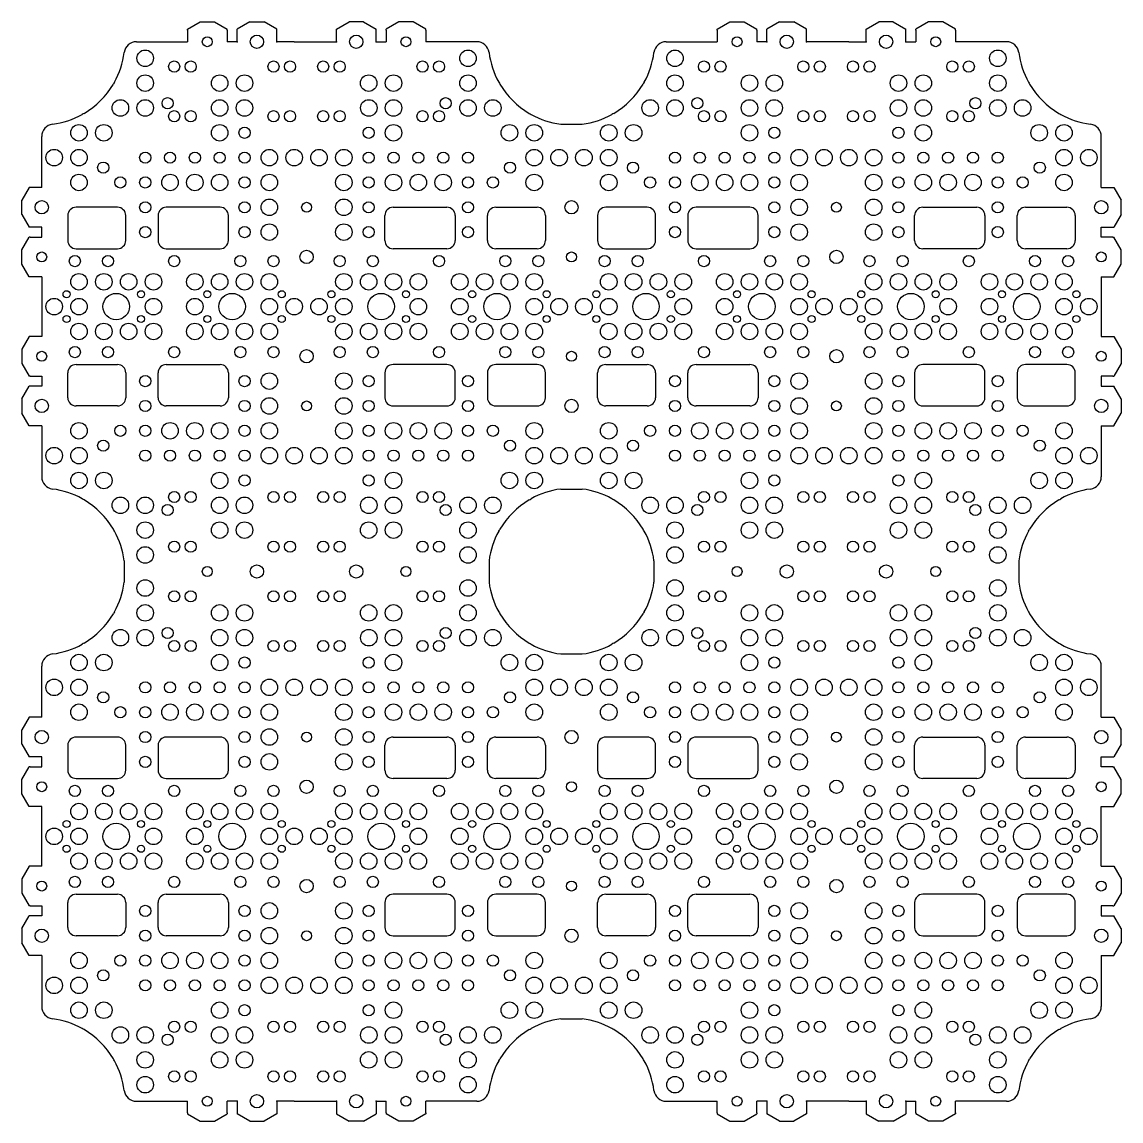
# Model space of a CAD drawing. Header units: millimetres. Extents: x -69 to 197, y -197 to 69.
import ezdxf

# ---------------------------------------------------------------- set-up
doc = ezdxf.new("R2010")
doc.units = ezdxf.units.MM
doc.header["$PDSIZE"] = -1

msp = doc.modelspace()

# ---------------------------------------------------------------- linework, layer by layer
at = {"color": 7, "linetype": 'Continuous', "lineweight": 25}
for p, q in [((-28.8, 67), (-25.73, 68.77)), ((-28.8, 66.77), (-28.8, 64)), ((-25.73, 68.77), (-22.27, 68.77)), ((-22.27, 68.77), (-19.2, 67)), ((-19.2, 66.77), (-19.2, 64)), ((-13.73, 68.77), (-16.8, 67)), ((-16.8, 64), (-16.8, 67)), ((-13.73, 68.77), (-10.27, 68.77)), ((-7.2, 67), (-10.27, 68.77)), ((-7.2, 64), (-7.2, 67)), ((7.2, 67), (10.27, 68.77)), ((7.2, 64), (7.2, 67)), ((13.73, 68.77), (10.27, 68.77)), ((13.73, 68.77), (16.8, 67)), ((16.8, 64), (16.8, 67)), ((22.27, 68.77), (19.2, 67)), ((19.2, 66.77), (19.2, 64)), ((25.73, 68.77), (22.27, 68.77)), ((28.8, 67), (25.73, 68.77)), ((28.8, 66.77), (28.8, 64)), ((99.2, 67), (102.27, 68.77)), ((99.2, 66.77), (99.2, 64)), ((102.27, 68.77), (105.73, 68.77)), ((105.73, 68.77), (108.8, 67)), ((108.8, 66.77), (108.8, 64)), ((114.27, 68.77), (111.2, 67)), ((111.2, 64), (111.2, 67)), ((114.27, 68.77), (117.73, 68.77)), ((120.8, 67), (117.73, 68.77)), ((120.8, 64), (120.8, 67)), ((135.2, 67), (138.27, 68.77)), ((135.2, 64), (135.2, 67)), ((141.73, 68.77), (138.27, 68.77)), ((141.73, 68.77), (144.8, 67)), ((144.8, 64), (144.8, 67)), ((150.27, 68.77), (147.2, 67)), ((147.2, 66.77), (147.2, 64)), ((153.73, 68.77), (150.27, 68.77)), ((156.8, 67), (153.73, 68.77)), ((156.8, 66.77), (156.8, 64)), ((-41.1, 64), (-28.8, 64)), ((41.1, 64), (28.8, 64)), ((86.9, 64), (99.2, 64)), ((169.1, 64), (156.8, 64)), ((-64, 28.8), (-64, 41.1)), ((192, 28.8), (192, 41.1)), ((-67, 28.8), (-68.77, 25.73)), ((-64, 28.8), (-67, 28.8)), ((192, 28.8), (195, 28.8)), ((195, 28.8), (196.77, 25.73)), ((-68.77, 22.27), (-68.77, 25.73)), ((-45.7, 24), (-55.7, 24)), ((-20.9, 24), (-33.9, 24)), ((20.9, 24), (33.9, 24)), ((45.7, 24), (55.7, 24)), ((82.3, 24), (72.3, 24)), ((107.1, 24), (94.1, 24)), ((148.9, 24), (161.9, 24)), ((173.7, 24), (183.7, 24)), ((196.77, 22.27), (196.77, 25.73)), ((-68.77, 22.27), (-67, 19.2)), ((-57.7, 22), (-57.7, 16)), ((-43.7, 16), (-43.7, 22)), ((-35.9, 22), (-35.9, 16)), ((-18.9, 16), (-18.9, 22)), ((18.9, 16), (18.9, 22)), ((35.9, 22), (35.9, 16)), ((43.7, 16), (43.7, 22)), ((57.7, 22), (57.7, 16)), ((70.3, 22), (70.3, 16)), ((84.3, 16), (84.3, 22)), ((92.1, 22), (92.1, 16)), ((109.1, 16), (109.1, 22)), ((146.9, 16), (146.9, 22)), ((163.9, 22), (163.9, 16)), ((171.7, 16), (171.7, 22)), ((185.7, 22), (185.7, 16)), ((196.77, 22.27), (195, 19.2)), ((-64, 19.2), (-67, 19.2)), ((-64, 16.8), (-64, 19.2)), ((192, 16.8), (192, 19.2)), ((192, 19.2), (195, 19.2)), ((-68.77, 13.73), (-67, 16.8)), ((-66.77, 16.8), (-64, 16.8)), ((194.77, 16.8), (192, 16.8)), ((196.77, 13.73), (195, 16.8)), ((-68.77, 10.27), (-68.77, 13.73)), ((-55.7, 14), (-45.7, 14)), ((-33.9, 14), (-20.9, 14)), ((33.9, 14), (20.9, 14)), ((55.7, 14), (45.7, 14)), ((72.3, 14), (82.3, 14)), ((94.1, 14), (107.1, 14)), ((161.9, 14), (148.9, 14)), ((183.7, 14), (173.7, 14)), ((196.77, 10.27), (196.77, 13.73)), ((-67, 7.2), (-68.77, 10.27)), ((195, 7.2), (196.77, 10.27)), ((-64, 7.2), (-66.77, 7.2)), ((192, 7.2), (194.77, 7.2)), ((-67, -7.2), (-68.77, -10.27)), ((-64, -7.2), (-66.77, -7.2)), ((192, -7.2), (194.77, -7.2)), ((195, -7.2), (196.77, -10.27)), ((-68.77, -10.27), (-68.77, -13.73)), ((196.77, -10.27), (196.77, -13.73)), ((-68.77, -13.73), (-67, -16.8)), ((-55.7, -14), (-45.7, -14)), ((-33.9, -14), (-20.9, -14)), ((33.9, -14), (20.9, -14)), ((55.7, -14), (45.7, -14)), ((72.3, -14), (82.3, -14)), ((94.1, -14), (107.1, -14)), ((161.9, -14), (148.9, -14)), ((183.7, -14), (173.7, -14)), ((196.77, -13.73), (195, -16.8)), ((-66.77, -16.8), (-64, -16.8)), ((-64, -16.8), (-64, -19.2)), ((-57.7, -22), (-57.7, -16)), ((-43.7, -16), (-43.7, -22)), ((-35.9, -22), (-35.9, -16)), ((-18.9, -16), (-18.9, -22)), ((18.9, -16), (18.9, -22)), ((35.9, -22), (35.9, -16)), ((43.7, -16), (43.7, -22)), ((57.7, -22), (57.7, -16)), ((70.3, -22), (70.3, -16)), ((84.3, -16), (84.3, -22)), ((92.1, -22), (92.1, -16)), ((109.1, -16), (109.1, -22)), ((146.9, -16), (146.9, -22)), ((163.9, -22), (163.9, -16)), ((171.7, -16), (171.7, -22)), ((185.7, -22), (185.7, -16)), ((194.77, -16.8), (192, -16.8)), ((192, -16.8), (192, -19.2)), ((-68.77, -22.27), (-67, -19.2)), ((-64, -19.2), (-67, -19.2)), ((192, -19.2), (195, -19.2)), ((196.77, -22.27), (195, -19.2)), ((-68.77, -22.27), (-68.77, -25.73)), ((196.77, -22.27), (196.77, -25.73)), ((-67, -28.8), (-68.77, -25.73)), ((-45.7, -24), (-55.7, -24)), ((-20.9, -24), (-33.9, -24)), ((20.9, -24), (33.9, -24)), ((45.7, -24), (55.7, -24)), ((82.3, -24), (72.3, -24)), ((107.1, -24), (94.1, -24)), ((148.9, -24), (161.9, -24)), ((173.7, -24), (183.7, -24)), ((195, -28.8), (196.77, -25.73)), ((-64, -28.8), (-67, -28.8)), ((-64, -28.8), (-64, -41.1)), ((192, -28.8), (192, -41.1)), ((192, -28.8), (195, -28.8)), ((-64, -99.2), (-64, -86.9)), ((192, -99.2), (192, -86.9)), ((-67, -99.2), (-68.77, -102.27)), ((-64, -99.2), (-67, -99.2)), ((192, -99.2), (195, -99.2)), ((195, -99.2), (196.77, -102.27)), ((-68.77, -105.73), (-68.77, -102.27)), ((196.77, -105.73), (196.77, -102.27)), ((-68.77, -105.73), (-67, -108.8)), ((-57.7, -106), (-57.7, -112)), ((-45.7, -104), (-55.7, -104)), ((-43.7, -112), (-43.7, -106)), ((-35.9, -106), (-35.9, -112)), ((-20.9, -104), (-33.9, -104)), ((-18.9, -112), (-18.9, -106)), ((18.9, -112), (18.9, -106)), ((20.9, -104), (33.9, -104)), ((35.9, -106), (35.9, -112)), ((43.7, -112), (43.7, -106)), ((45.7, -104), (55.7, -104)), ((57.7, -106), (57.7, -112)), ((70.3, -106), (70.3, -112)), ((82.3, -104), (72.3, -104)), ((84.3, -112), (84.3, -106)), ((92.1, -106), (92.1, -112)), ((107.1, -104), (94.1, -104)), ((109.1, -112), (109.1, -106)), ((146.9, -112), (146.9, -106)), ((148.9, -104), (161.9, -104)), ((163.9, -106), (163.9, -112)), ((171.7, -112), (171.7, -106)), ((173.7, -104), (183.7, -104)), ((185.7, -106), (185.7, -112)), ((196.77, -105.73), (195, -108.8)), ((-64, -108.8), (-67, -108.8)), ((-64, -111.2), (-64, -108.8)), ((192, -111.2), (192, -108.8)), ((192, -108.8), (195, -108.8)), ((-68.77, -114.27), (-67, -111.2)), ((-66.77, -111.2), (-64, -111.2)), ((194.77, -111.2), (192, -111.2)), ((196.77, -114.27), (195, -111.2)), ((-55.7, -114), (-45.7, -114)), ((-33.9, -114), (-20.9, -114)), ((33.9, -114), (20.9, -114)), ((55.7, -114), (45.7, -114)), ((72.3, -114), (82.3, -114)), ((94.1, -114), (107.1, -114)), ((161.9, -114), (148.9, -114)), ((183.7, -114), (173.7, -114)), ((-68.77, -117.73), (-68.77, -114.27)), ((196.77, -117.73), (196.77, -114.27)), ((-67, -120.8), (-68.77, -117.73)), ((195, -120.8), (196.77, -117.73)), ((-64, -120.8), (-66.77, -120.8)), ((192, -120.8), (194.77, -120.8)), ((-67, -135.2), (-68.77, -138.27)), ((-64, -135.2), (-66.77, -135.2)), ((192, -135.2), (194.77, -135.2)), ((195, -135.2), (196.77, -138.27)), ((-68.77, -138.27), (-68.77, -141.73)), ((196.77, -138.27), (196.77, -141.73)), ((-68.77, -141.73), (-67, -144.8)), ((-55.7, -142), (-45.7, -142)), ((-33.9, -142), (-20.9, -142)), ((33.9, -142), (20.9, -142)), ((55.7, -142), (45.7, -142)), ((72.3, -142), (82.3, -142)), ((94.1, -142), (107.1, -142)), ((161.9, -142), (148.9, -142)), ((183.7, -142), (173.7, -142)), ((196.77, -141.73), (195, -144.8)), ((-66.77, -144.8), (-64, -144.8)), ((-64, -144.8), (-64, -147.2)), ((-57.7, -150), (-57.7, -144)), ((-43.7, -144), (-43.7, -150)), ((-35.9, -150), (-35.9, -144)), ((-18.9, -144), (-18.9, -150)), ((18.9, -144), (18.9, -150)), ((35.9, -150), (35.9, -144)), ((43.7, -144), (43.7, -150)), ((57.7, -150), (57.7, -144)), ((70.3, -150), (70.3, -144)), ((84.3, -144), (84.3, -150)), ((92.1, -150), (92.1, -144)), ((109.1, -144), (109.1, -150)), ((146.9, -144), (146.9, -150)), ((163.9, -150), (163.9, -144)), ((171.7, -144), (171.7, -150)), ((185.7, -150), (185.7, -144)), ((194.77, -144.8), (192, -144.8)), ((192, -144.8), (192, -147.2)), ((-68.77, -150.27), (-67, -147.2)), ((-64, -147.2), (-67, -147.2)), ((192, -147.2), (195, -147.2)), ((196.77, -150.27), (195, -147.2)), ((-68.77, -150.27), (-68.77, -153.73)), ((196.77, -150.27), (196.77, -153.73)), ((-67, -156.8), (-68.77, -153.73)), ((-45.7, -152), (-55.7, -152)), ((-20.9, -152), (-33.9, -152)), ((20.9, -152), (33.9, -152)), ((45.7, -152), (55.7, -152)), ((82.3, -152), (72.3, -152)), ((107.1, -152), (94.1, -152)), ((148.9, -152), (161.9, -152)), ((173.7, -152), (183.7, -152)), ((195, -156.8), (196.77, -153.73)), ((-64, -156.8), (-67, -156.8)), ((-64, -156.8), (-64, -169.1)), ((192, -156.8), (192, -169.1)), ((192, -156.8), (195, -156.8)), ((-41.1, -192), (-28.8, -192)), ((-28.8, -194.77), (-28.8, -192)), ((-19.2, -194.77), (-19.2, -192)), ((-16.8, -192), (-16.8, -195)), ((-7.2, -192), (-7.2, -195)), ((7.2, -192), (7.2, -195)), ((16.8, -192), (16.8, -195)), ((19.2, -194.77), (19.2, -192)), ((28.8, -194.77), (28.8, -192)), ((41.1, -192), (28.8, -192)), ((86.9, -192), (99.2, -192)), ((99.2, -194.77), (99.2, -192)), ((108.8, -194.77), (108.8, -192)), ((111.2, -192), (111.2, -195)), ((120.8, -192), (120.8, -195)), ((135.2, -192), (135.2, -195)), ((144.8, -192), (144.8, -195)), ((147.2, -194.77), (147.2, -192)), ((156.8, -194.77), (156.8, -192)), ((169.1, -192), (156.8, -192)), ((-28.8, -195), (-25.73, -196.77)), ((-22.27, -196.77), (-19.2, -195)), ((-13.73, -196.77), (-16.8, -195)), ((-7.2, -195), (-10.27, -196.77)), ((7.2, -195), (10.27, -196.77)), ((13.73, -196.77), (16.8, -195)), ((22.27, -196.77), (19.2, -195)), ((28.8, -195), (25.73, -196.77)), ((99.2, -195), (102.27, -196.77)), ((105.73, -196.77), (108.8, -195)), ((114.27, -196.77), (111.2, -195)), ((120.8, -195), (117.73, -196.77)), ((135.2, -195), (138.27, -196.77)), ((141.73, -196.77), (144.8, -195)), ((150.27, -196.77), (147.2, -195)), ((156.8, -195), (153.73, -196.77)), ((-25.73, -196.77), (-22.27, -196.77)), ((-13.73, -196.77), (-10.27, -196.77)), ((13.73, -196.77), (10.27, -196.77)), ((25.73, -196.77), (22.27, -196.77)), ((102.27, -196.77), (105.73, -196.77)), ((114.27, -196.77), (117.73, -196.77)), ((141.73, -196.77), (138.27, -196.77)), ((153.73, -196.77), (150.27, -196.77))]:
    msp.add_line(p, q, dxfattribs=at)
for p, q in [((-16.8, 64), (-19.2, 64)), ((-3, 64), (-7.2, 64)), ((-3, 64), (3, 64)), ((3, 64), (7.2, 64)), ((16.8, 64), (19.2, 64)), ((111.2, 64), (108.8, 64)), ((125, 64), (120.8, 64)), ((131, 64), (125, 64)), ((131, 64), (135.2, 64)), ((144.8, 64), (147.2, 64)), ((61.39, 44.07), (66.61, 44.07)), ((-64, 7.2), (-64, -7.2)), ((192, 7.2), (192, -7.2)), ((61.39, -44.07), (66.61, -44.07)), ((-44.07, -61.39), (-44.07, -66.61)), ((44.07, -61.39), (44.07, -66.61)), ((83.93, -61.39), (83.93, -66.61)), ((172.07, -61.39), (172.07, -66.61)), ((61.39, -83.93), (66.61, -83.93)), ((-64, -135.2), (-64, -120.8)), ((192, -135.2), (192, -120.8)), ((61.39, -172.07), (66.61, -172.07)), ((-16.8, -192), (-19.2, -192)), ((-3, -192), (-7.2, -192)), ((-3, -192), (3, -192)), ((3, -192), (7.2, -192)), ((16.8, -192), (19.2, -192)), ((111.2, -192), (108.8, -192)), ((125, -192), (120.8, -192)), ((131, -192), (125, -192)), ((131, -192), (135.2, -192)), ((144.8, -192), (147.2, -192))]:
    msp.add_line(p, q)
for centre, radius in [((-24, 64), 1.2), ((-12, 64), 1.6), ((12, 64), 1.6), ((24, 64), 1.2), ((104, 64), 1.2), ((116, 64), 1.6), ((140, 64), 1.6), ((152, 64), 1.2), ((-39, 60), 2), ((39, 60), 2), ((89, 60), 2), ((167, 60), 2), ((-32, 58), 1.35), ((-28, 58), 1.35), ((-8, 58), 1.35), ((-4, 58), 1.35), ((4, 58), 1.35), ((8, 58), 1.35), ((28, 58), 1.35), ((32, 58), 1.35), ((96, 58), 1.35), ((100, 58), 1.35), ((120, 58), 1.35), ((124, 58), 1.35), ((132, 58), 1.35), ((136, 58), 1.35), ((156, 58), 1.35), ((160, 58), 1.35), ((-39, 54), 2), ((-21, 54), 2), ((-15, 54), 2), ((15, 54), 2), ((21, 54), 2), ((39, 54), 2), ((89, 54), 2), ((107, 54), 2), ((113, 54), 2), ((143, 54), 2), ((149, 54), 2), ((167, 54), 2), ((-45, 48), 2), ((-39, 48), 2), ((-21, 48), 2), ((-15.02, 48), 2), ((15.02, 48), 2), ((21, 48), 2), ((39, 48), 2), ((45, 48), 2), ((83, 48), 2), ((89, 48), 2), ((107, 48), 2), ((112.98, 48), 2), ((143.02, 48), 2), ((149, 48), 2), ((167, 48), 2), ((173, 48), 2), ((-32, 46), 1.35), ((-28, 46), 1.35), ((-8, 46), 1.35), ((-4, 46), 1.35), ((4, 46), 1.35), ((8, 46), 1.35), ((28, 46), 1.35), ((32, 46), 1.35), ((96, 46), 1.35), ((100, 46), 1.35), ((120, 46), 1.35), ((124, 46), 1.35), ((132, 46), 1.35), ((136, 46), 1.35), ((156, 46), 1.35), ((160, 46), 1.35), ((-55, 42), 2), ((-49, 42), 2), ((-21, 42), 2), ((-15, 42), 1.35), ((15, 42), 1.35), ((21, 42), 2), ((49, 42), 2), ((55, 42), 2), ((73, 42), 2), ((79, 42), 2), ((107, 42), 2), ((113, 42), 1.35), ((143, 42), 1.35), ((149, 42), 2), ((177, 42), 2), ((183, 42), 2), ((-61, 36), 2), ((-55, 36), 2), ((-39, 36), 1.35), ((-33, 36), 1.35), ((-27, 36), 1.35), ((-21, 36), 1.35), ((-15, 36), 1.35), ((-9, 36), 2), ((-3, 36), 2), ((3, 36), 2), ((9, 36), 2), ((15, 36), 1.35), ((21, 36), 1.35), ((27, 36), 1.35), ((33, 36), 1.35), ((39, 36), 1.35), ((55, 36), 2), ((61, 36), 2), ((67, 36), 2), ((73, 36), 2), ((89, 36), 1.35), ((95, 36), 1.35), ((101, 36), 1.35), ((107, 36), 1.35), ((113, 36), 1.35), ((119, 36), 2), ((125, 36), 2), ((131, 36), 2), ((137, 36), 2), ((143, 36), 1.35), ((149, 36), 1.35), ((155, 36), 1.35), ((161, 36), 1.35), ((167, 36), 1.35), ((183, 36), 2), ((189, 36), 2), ((-49.15, 33.59), 1.35), ((49.15, 33.59), 1.35), ((78.85, 33.59), 1.35), ((177.15, 33.59), 1.35), ((-55, 30), 2), ((-33, 30), 2), ((-27, 30), 2), ((-21, 30), 2), ((-9, 30), 2), ((9, 30), 2), ((21, 30), 2), ((27, 30), 2), ((33, 30), 2), ((55, 30), 2), ((73, 30), 2), ((95, 30), 2), ((101, 30), 2), ((107, 30), 2), ((119, 30), 2), ((137, 30), 2), ((149, 30), 2), ((155, 30), 2), ((161, 30), 2), ((183, 30), 2), ((-45, 30), 1.35), ((-39, 30), 1.35), ((-15, 30), 1.35), ((15, 30), 1.35), ((39, 30), 1.35), ((45, 30), 1.35), ((83, 30), 1.35), ((89, 30), 1.35), ((113, 30), 1.35), ((143, 30), 1.35), ((167, 30), 1.35), ((173, 30), 1.35), ((-64, 24), 1.6), ((-39, 24), 1.35), ((-15, 24), 1.35), ((-9, 24), 2), ((0, 24), 1.2), ((9, 24), 2), ((15, 24), 1.35), ((39, 24), 1.35), ((64, 24), 1.6), ((89, 24), 1.35), ((113, 24), 1.35), ((119, 24), 2), ((128, 24), 1.2), ((137, 24), 2), ((143, 24), 1.35), ((167, 24), 1.35), ((192, 24), 1.6), ((-39, 18), 1.35), ((-15, 18), 1.35), ((-9, 18), 2), ((9, 18), 2), ((15, 18), 1.35), ((39, 18), 1.35), ((89, 18), 1.35), ((113, 18), 1.35), ((119, 18), 2), ((137, 18), 2), ((143, 18), 1.35), ((167, 18), 1.35), ((0, 12), 1.6), ((128, 12), 1.6), ((-64, 12), 1.2), ((-56, 11), 1.35), ((-48, 11), 1.35), ((-32, 11), 1.35), ((-16, 11), 1.35), ((-8, 11), 1.35), ((8, 11), 1.35), ((16, 11), 1.35), ((32, 11), 1.35), ((48, 11), 1.35), ((56, 11), 1.35), ((64, 12), 1.2), ((72, 11), 1.35), ((80, 11), 1.35), ((96, 11), 1.35), ((112, 11), 1.35), ((120, 11), 1.35), ((136, 11), 1.35), ((144, 11), 1.35), ((160, 11), 1.35), ((176, 11), 1.35), ((184, 11), 1.35), ((192, 12), 1.2), ((-55, 6), 2), ((-49, 6), 2), ((-43, 6), 2), ((-37, 6), 2), ((-27, 6), 2), ((-21, 6), 2), ((-15, 6), 2), ((-9, 6), 2), ((9, 6), 2), ((15, 6), 2), ((21, 6), 2), ((27, 6), 2), ((37, 6), 2), ((43, 6), 2), ((49, 6), 2), ((55, 6), 2), ((73, 6), 2), ((79, 6), 2), ((85, 6), 2), ((91, 6), 2), ((101, 6), 2), ((107, 6), 2), ((113, 6), 2), ((119, 6), 2), ((137, 6), 2), ((143, 6), 2), ((149, 6), 2), ((155, 6), 2), ((165, 6), 2), ((171, 6), 2), ((177, 6), 2), ((183, 6), 2), ((-58, 3), 0.85), ((-46, 0), 3.2), ((-40, 3), 0.85), ((-24, 3), 0.85), ((-18, 0), 3.2), ((-6, 3), 0.85), ((6, 3), 0.85), ((18, 0), 3.2), ((24, 3), 0.85), ((40, 3), 0.85), ((46, 0), 3.2), ((58, 3), 0.85), ((70, 3), 0.85), ((82, 0), 3.2), ((88, 3), 0.85), ((104, 3), 0.85), ((110, 0), 3.2), ((122, 3), 0.85), ((134, 3), 0.85), ((146, 0), 3.2), ((152, 3), 0.85), ((168, 3), 0.85), ((174, 0), 3.2), ((186, 3), 0.85), ((-61, 0), 2), ((-55, 0), 2), ((-37, 0), 2), ((-27, 0), 2), ((-9, 0), 2), ((-3, 0), 2), ((3, 0), 2), ((9, 0), 2), ((27, 0), 2), ((37, 0), 2), ((55, 0), 2), ((61, 0), 2), ((67, 0), 2), ((73, 0), 2), ((91, 0), 2), ((101, 0), 2), ((119, 0), 2), ((125, 0), 2), ((131, 0), 2), ((137, 0), 2), ((155, 0), 2), ((165, 0), 2), ((183, 0), 2), ((189, 0), 2), ((-58, -3), 0.85), ((-40, -3), 0.85), ((-24, -3), 0.85), ((-6, -3), 0.85), ((6, -3), 0.85), ((24, -3), 0.85), ((40, -3), 0.85), ((58, -3), 0.85), ((70, -3), 0.85), ((88, -3), 0.85), ((104, -3), 0.85), ((122, -3), 0.85), ((134, -3), 0.85), ((152, -3), 0.85), ((168, -3), 0.85), ((186, -3), 0.85), ((-55, -6), 2), ((-49, -6), 2), ((-43, -6), 2), ((-37, -6), 2), ((-27, -6), 2), ((-21, -6), 2), ((-15, -6), 2), ((-9, -6), 2), ((9, -6), 2), ((15, -6), 2), ((21, -6), 2), ((27, -6), 2), ((37, -6), 2), ((43, -6), 2), ((49, -6), 2), ((55, -6), 2), ((73, -6), 2), ((79, -6), 2), ((85, -6), 2), ((91, -6), 2), ((101, -6), 2), ((107, -6), 2), ((113, -6), 2), ((119, -6), 2), ((137, -6), 2), ((143, -6), 2), ((149, -6), 2), ((155, -6), 2), ((165, -6), 2), ((171, -6), 2), ((177, -6), 2), ((183, -6), 2), ((-56, -11), 1.35), ((-48, -11), 1.35), ((-32, -11), 1.35), ((-16, -11), 1.35), ((-8, -11), 1.35), ((0, -12), 1.6), ((8, -11), 1.35), ((16, -11), 1.35), ((32, -11), 1.35), ((48, -11), 1.35), ((56, -11), 1.35), ((72, -11), 1.35), ((80, -11), 1.35), ((96, -11), 1.35), ((112, -11), 1.35), ((120, -11), 1.35), ((128, -12), 1.6), ((136, -11), 1.35), ((144, -11), 1.35), ((160, -11), 1.35), ((176, -11), 1.35), ((184, -11), 1.35), ((-64, -12), 1.2), ((64, -12), 1.2), ((192, -12), 1.2), ((-39, -18), 1.35), ((-15, -18), 1.35), ((-9, -18), 2), ((9, -18), 2), ((15, -18), 1.35), ((39, -18), 1.35), ((89, -18), 1.35), ((113, -18), 1.35), ((119, -18), 2), ((137, -18), 2), ((143, -18), 1.35), ((167, -18), 1.35), ((-64, -24), 1.6), ((-39, -24), 1.35), ((-15, -24), 1.35), ((-9, -24), 2), ((0, -24), 1.2), ((9, -24), 2), ((15, -24), 1.35), ((39, -24), 1.35), ((64, -24), 1.6), ((89, -24), 1.35), ((113, -24), 1.35), ((119, -24), 2), ((128, -24), 1.2), ((137, -24), 2), ((143, -24), 1.35), ((167, -24), 1.35), ((192, -24), 1.6), ((-55, -30), 2), ((-45, -30), 1.35), ((-39, -30), 1.35), ((-33, -30), 2), ((-27, -30), 2), ((-21, -30), 2), ((-15, -30), 1.35), ((-9, -30), 2), ((9, -30), 2), ((15, -30), 1.35), ((21, -30), 2), ((27, -30), 2), ((33, -30), 2), ((39, -30), 1.35), ((45, -30), 1.35), ((55, -30), 2), ((73, -30), 2), ((83, -30), 1.35), ((89, -30), 1.35), ((95, -30), 2), ((101, -30), 2), ((107, -30), 2), ((113, -30), 1.35), ((119, -30), 2), ((137, -30), 2), ((143, -30), 1.35), ((149, -30), 2), ((155, -30), 2), ((161, -30), 2), ((167, -30), 1.35), ((173, -30), 1.35), ((183, -30), 2), ((-61, -36), 2), ((-55, -36), 2), ((-49.15, -33.59), 1.35), ((-9, -36), 2), ((-3, -36), 2), ((3, -36), 2), ((9, -36), 2), ((49.15, -33.59), 1.35), ((55, -36), 2), ((61, -36), 2), ((67, -36), 2), ((73, -36), 2), ((78.85, -33.59), 1.35), ((119, -36), 2), ((125, -36), 2), ((131, -36), 2), ((137, -36), 2), ((177.15, -33.59), 1.35), ((183, -36), 2), ((189, -36), 2), ((-39, -36), 1.35), ((-33, -36), 1.35), ((-27, -36), 1.35), ((-21, -36), 1.35), ((-15, -36), 1.35), ((15, -36), 1.35), ((21, -36), 1.35), ((27, -36), 1.35), ((33, -36), 1.35), ((39, -36), 1.35), ((89, -36), 1.35), ((95, -36), 1.35), ((101, -36), 1.35), ((107, -36), 1.35), ((113, -36), 1.35), ((143, -36), 1.35), ((149, -36), 1.35), ((155, -36), 1.35), ((161, -36), 1.35), ((167, -36), 1.35), ((-55, -42), 2), ((-49, -42), 2), ((-21, -42), 2), ((-15, -42), 1.35), ((15, -42), 1.35), ((21, -42), 2), ((49, -42), 2), ((55, -42), 2), ((73, -42), 2), ((79, -42), 2), ((107, -42), 2), ((113, -42), 1.35), ((143, -42), 1.35), ((149, -42), 2), ((177, -42), 2), ((183, -42), 2), ((-32, -46), 1.35), ((-28, -46), 1.35), ((-8, -46), 1.35), ((-4, -46), 1.35), ((4, -46), 1.35), ((8, -46), 1.35), ((28, -46), 1.35), ((32, -46), 1.35), ((96, -46), 1.35), ((100, -46), 1.35), ((120, -46), 1.35), ((124, -46), 1.35), ((132, -46), 1.35), ((136, -46), 1.35), ((156, -46), 1.35), ((160, -46), 1.35), ((-45, -48), 2), ((-39, -48), 2), ((-21, -48), 2), ((-15.02, -48), 2), ((15.02, -48), 2), ((21, -48), 2), ((39, -48), 2), ((45, -48), 2), ((83, -48), 2), ((89, -48), 2), ((107, -48), 2), ((112.98, -48), 2), ((143.02, -48), 2), ((149, -48), 2), ((167, -48), 2), ((173, -48), 2), ((-39, -54), 2), ((-21, -54), 2), ((-15, -54), 2), ((15, -54), 2), ((21, -54), 2), ((39, -54), 2), ((89, -54), 2), ((107, -54), 2), ((113, -54), 2), ((143, -54), 2), ((149, -54), 2), ((167, -54), 2), ((-39, -60), 2), ((-32, -58), 1.35), ((-28, -58), 1.35), ((-8, -58), 1.35), ((-4, -58), 1.35), ((4, -58), 1.35), ((8, -58), 1.35), ((28, -58), 1.35), ((32, -58), 1.35), ((39, -60), 2), ((89, -60), 2), ((96, -58), 1.35), ((100, -58), 1.35), ((120, -58), 1.35), ((124, -58), 1.35), ((132, -58), 1.35), ((136, -58), 1.35), ((156, -58), 1.35), ((160, -58), 1.35), ((167, -60), 2), ((-24, -64), 1.2), ((-12, -64), 1.6), ((12, -64), 1.6), ((24, -64), 1.2), ((104, -64), 1.2), ((116, -64), 1.6), ((140, -64), 1.6), ((152, -64), 1.2), ((-39, -68), 2), ((39, -68), 2), ((89, -68), 2), ((167, -68), 2), ((-32, -70), 1.35), ((-28, -70), 1.35), ((-8, -70), 1.35), ((-4, -70), 1.35), ((4, -70), 1.35), ((8, -70), 1.35), ((28, -70), 1.35), ((32, -70), 1.35), ((96, -70), 1.35), ((100, -70), 1.35), ((120, -70), 1.35), ((124, -70), 1.35), ((132, -70), 1.35), ((136, -70), 1.35), ((156, -70), 1.35), ((160, -70), 1.35), ((-39, -74), 2), ((-21, -74), 2), ((-15, -74), 2), ((15, -74), 2), ((21, -74), 2), ((39, -74), 2), ((89, -74), 2), ((107, -74), 2), ((113, -74), 2), ((143, -74), 2), ((149, -74), 2), ((167, -74), 2), ((-45, -80), 2), ((-39, -80), 2), ((-21, -80), 2), ((-15.02, -80), 2), ((15.02, -80), 2), ((21, -80), 2), ((39, -80), 2), ((45, -80), 2), ((83, -80), 2), ((89, -80), 2), ((107, -80), 2), ((112.98, -80), 2), ((143.02, -80), 2), ((149, -80), 2), ((167, -80), 2), ((173, -80), 2), ((-32, -82), 1.35), ((-28, -82), 1.35), ((-8, -82), 1.35), ((-4, -82), 1.35), ((4, -82), 1.35), ((8, -82), 1.35), ((28, -82), 1.35), ((32, -82), 1.35), ((96, -82), 1.35), ((100, -82), 1.35), ((120, -82), 1.35), ((124, -82), 1.35), ((132, -82), 1.35), ((136, -82), 1.35), ((156, -82), 1.35), ((160, -82), 1.35), ((-55, -86), 2), ((-49, -86), 2), ((-21, -86), 2), ((-15, -86), 1.35), ((15, -86), 1.35), ((21, -86), 2), ((49, -86), 2), ((55, -86), 2), ((73, -86), 2), ((79, -86), 2), ((107, -86), 2), ((113, -86), 1.35), ((143, -86), 1.35), ((149, -86), 2), ((177, -86), 2), ((183, -86), 2), ((-61, -92), 2), ((-55, -92), 2), ((-9, -92), 2), ((-3, -92), 2), ((3, -92), 2), ((9, -92), 2), ((55, -92), 2), ((61, -92), 2), ((67, -92), 2), ((73, -92), 2), ((119, -92), 2), ((125, -92), 2), ((131, -92), 2), ((137, -92), 2), ((183, -92), 2), ((189, -92), 2), ((-39, -92), 1.35), ((-33, -92), 1.35), ((-27, -92), 1.35), ((-21, -92), 1.35), ((-15, -92), 1.35), ((15, -92), 1.35), ((21, -92), 1.35), ((27, -92), 1.35), ((33, -92), 1.35), ((39, -92), 1.35), ((89, -92), 1.35), ((95, -92), 1.35), ((101, -92), 1.35), ((107, -92), 1.35), ((113, -92), 1.35), ((143, -92), 1.35), ((149, -92), 1.35), ((155, -92), 1.35), ((161, -92), 1.35), ((167, -92), 1.35), ((-49.15, -94.41), 1.35), ((49.15, -94.41), 1.35), ((78.85, -94.41), 1.35), ((177.15, -94.41), 1.35), ((-55, -98), 2), ((-45, -98), 1.35), ((-39, -98), 1.35), ((-33, -98), 2), ((-27, -98), 2), ((-21, -98), 2), ((-15, -98), 1.35), ((-9, -98), 2), ((9, -98), 2), ((15, -98), 1.35), ((21, -98), 2), ((27, -98), 2), ((33, -98), 2), ((39, -98), 1.35), ((45, -98), 1.35), ((55, -98), 2), ((73, -98), 2), ((83, -98), 1.35), ((89, -98), 1.35), ((95, -98), 2), ((101, -98), 2), ((107, -98), 2), ((113, -98), 1.35), ((119, -98), 2), ((137, -98), 2), ((143, -98), 1.35), ((149, -98), 2), ((155, -98), 2), ((161, -98), 2), ((167, -98), 1.35), ((173, -98), 1.35), ((183, -98), 2), ((-64, -104), 1.6), ((-39, -104), 1.35), ((-15, -104), 1.35), ((-9, -104), 2), ((0, -104), 1.2), ((9, -104), 2), ((15, -104), 1.35), ((39, -104), 1.35), ((64, -104), 1.6), ((89, -104), 1.35), ((113, -104), 1.35), ((119, -104), 2), ((128, -104), 1.2), ((137, -104), 2), ((143, -104), 1.35), ((167, -104), 1.35), ((192, -104), 1.6), ((-39, -110), 1.35), ((-15, -110), 1.35), ((-9, -110), 2), ((9, -110), 2), ((15, -110), 1.35), ((39, -110), 1.35), ((89, -110), 1.35), ((113, -110), 1.35), ((119, -110), 2), ((137, -110), 2), ((143, -110), 1.35), ((167, -110), 1.35), ((-64, -116), 1.2), ((-56, -117), 1.35), ((-48, -117), 1.35), ((-32, -117), 1.35), ((-16, -117), 1.35), ((-8, -117), 1.35), ((0, -116), 1.6), ((8, -117), 1.35), ((16, -117), 1.35), ((32, -117), 1.35), ((48, -117), 1.35), ((56, -117), 1.35), ((64, -116), 1.2), ((72, -117), 1.35), ((80, -117), 1.35), ((96, -117), 1.35), ((112, -117), 1.35), ((120, -117), 1.35), ((128, -116), 1.6), ((136, -117), 1.35), ((144, -117), 1.35), ((160, -117), 1.35), ((176, -117), 1.35), ((184, -117), 1.35), ((192, -116), 1.2), ((-55, -122), 2), ((-49, -122), 2), ((-43, -122), 2), ((-37, -122), 2), ((-27, -122), 2), ((-21, -122), 2), ((-15, -122), 2), ((-9, -122), 2), ((9, -122), 2), ((15, -122), 2), ((21, -122), 2), ((27, -122), 2), ((37, -122), 2), ((43, -122), 2), ((49, -122), 2), ((55, -122), 2), ((73, -122), 2), ((79, -122), 2), ((85, -122), 2), ((91, -122), 2), ((101, -122), 2), ((107, -122), 2), ((113, -122), 2), ((119, -122), 2), ((137, -122), 2), ((143, -122), 2), ((149, -122), 2), ((155, -122), 2), ((165, -122), 2), ((171, -122), 2), ((177, -122), 2), ((183, -122), 2), ((-58, -125), 0.85), ((-46, -128), 3.2), ((-40, -125), 0.85), ((-24, -125), 0.85), ((-18, -128), 3.2), ((-6, -125), 0.85), ((6, -125), 0.85), ((18, -128), 3.2), ((24, -125), 0.85), ((40, -125), 0.85), ((46, -128), 3.2), ((58, -125), 0.85), ((70, -125), 0.85), ((82, -128), 3.2), ((88, -125), 0.85), ((104, -125), 0.85), ((110, -128), 3.2), ((122, -125), 0.85), ((134, -125), 0.85), ((146, -128), 3.2), ((152, -125), 0.85), ((168, -125), 0.85), ((174, -128), 3.2), ((186, -125), 0.85), ((-61, -128), 2), ((-55, -128), 2), ((-37, -128), 2), ((-27, -128), 2), ((-9, -128), 2), ((-3, -128), 2), ((3, -128), 2), ((9, -128), 2), ((27, -128), 2), ((37, -128), 2), ((55, -128), 2), ((61, -128), 2), ((67, -128), 2), ((73, -128), 2), ((91, -128), 2), ((101, -128), 2), ((119, -128), 2), ((125, -128), 2), ((131, -128), 2), ((137, -128), 2), ((155, -128), 2), ((165, -128), 2), ((183, -128), 2), ((189, -128), 2), ((-58, -131), 0.85), ((-55, -134), 2), ((-49, -134), 2), ((-43, -134), 2), ((-40, -131), 0.85), ((-37, -134), 2), ((-27, -134), 2), ((-24, -131), 0.85), ((-21, -134), 2), ((-15, -134), 2), ((-9, -134), 2), ((-6, -131), 0.85), ((6, -131), 0.85), ((9, -134), 2), ((15, -134), 2), ((21, -134), 2), ((24, -131), 0.85), ((27, -134), 2), ((37, -134), 2), ((40, -131), 0.85), ((43, -134), 2), ((49, -134), 2), ((55, -134), 2), ((58, -131), 0.85), ((70, -131), 0.85), ((73, -134), 2), ((79, -134), 2), ((85, -134), 2), ((88, -131), 0.85), ((91, -134), 2), ((101, -134), 2), ((104, -131), 0.85), ((107, -134), 2), ((113, -134), 2), ((119, -134), 2), ((122, -131), 0.85), ((134, -131), 0.85), ((137, -134), 2), ((143, -134), 2), ((149, -134), 2), ((152, -131), 0.85), ((155, -134), 2), ((165, -134), 2), ((168, -131), 0.85), ((171, -134), 2), ((177, -134), 2), ((183, -134), 2), ((186, -131), 0.85), ((-56, -139), 1.35), ((-48, -139), 1.35), ((-32, -139), 1.35), ((-16, -139), 1.35), ((-8, -139), 1.35), ((8, -139), 1.35), ((16, -139), 1.35), ((32, -139), 1.35), ((48, -139), 1.35), ((56, -139), 1.35), ((72, -139), 1.35), ((80, -139), 1.35), ((96, -139), 1.35), ((112, -139), 1.35), ((120, -139), 1.35), ((136, -139), 1.35), ((144, -139), 1.35), ((160, -139), 1.35), ((176, -139), 1.35), ((184, -139), 1.35), ((-64, -140), 1.2), ((0, -140), 1.6), ((64, -140), 1.2), ((128, -140), 1.6), ((192, -140), 1.2), ((-39, -146), 1.35), ((-15, -146), 1.35), ((-9, -146), 2), ((9, -146), 2), ((15, -146), 1.35), ((39, -146), 1.35), ((89, -146), 1.35), ((113, -146), 1.35), ((119, -146), 2), ((137, -146), 2), ((143, -146), 1.35), ((167, -146), 1.35), ((-64, -152), 1.6), ((-39, -152), 1.35), ((-15, -152), 1.35), ((-9, -152), 2), ((0, -152), 1.2), ((9, -152), 2), ((15, -152), 1.35), ((39, -152), 1.35), ((64, -152), 1.6), ((89, -152), 1.35), ((113, -152), 1.35), ((119, -152), 2), ((128, -152), 1.2), ((137, -152), 2), ((143, -152), 1.35), ((167, -152), 1.35), ((192, -152), 1.6), ((-55, -158), 2), ((-45, -158), 1.35), ((-39, -158), 1.35), ((-33, -158), 2), ((-27, -158), 2), ((-21, -158), 2), ((-15, -158), 1.35), ((-9, -158), 2), ((9, -158), 2), ((15, -158), 1.35), ((21, -158), 2), ((27, -158), 2), ((33, -158), 2), ((39, -158), 1.35), ((45, -158), 1.35), ((55, -158), 2), ((73, -158), 2), ((83, -158), 1.35), ((89, -158), 1.35), ((95, -158), 2), ((101, -158), 2), ((107, -158), 2), ((113, -158), 1.35), ((119, -158), 2), ((137, -158), 2), ((143, -158), 1.35), ((149, -158), 2), ((155, -158), 2), ((161, -158), 2), ((167, -158), 1.35), ((173, -158), 1.35), ((183, -158), 2), ((-49.15, -161.59), 1.35), ((49.15, -161.59), 1.35), ((78.85, -161.59), 1.35), ((177.15, -161.59), 1.35), ((-61, -164), 2), ((-55, -164), 2), ((-39, -164), 1.35), ((-33, -164), 1.35), ((-27, -164), 1.35), ((-21, -164), 1.35), ((-15, -164), 1.35), ((-9, -164), 2), ((-3, -164), 2), ((3, -164), 2), ((9, -164), 2), ((15, -164), 1.35), ((21, -164), 1.35), ((27, -164), 1.35), ((33, -164), 1.35), ((39, -164), 1.35), ((55, -164), 2), ((61, -164), 2), ((67, -164), 2), ((73, -164), 2), ((89, -164), 1.35), ((95, -164), 1.35), ((101, -164), 1.35), ((107, -164), 1.35), ((113, -164), 1.35), ((119, -164), 2), ((125, -164), 2), ((131, -164), 2), ((137, -164), 2), ((143, -164), 1.35), ((149, -164), 1.35), ((155, -164), 1.35), ((161, -164), 1.35), ((167, -164), 1.35), ((183, -164), 2), ((189, -164), 2), ((-55, -170), 2), ((-49, -170), 2), ((-21, -170), 2), ((-15, -170), 1.35), ((15, -170), 1.35), ((21, -170), 2), ((49, -170), 2), ((55, -170), 2), ((73, -170), 2), ((79, -170), 2), ((107, -170), 2), ((113, -170), 1.35), ((143, -170), 1.35), ((149, -170), 2), ((177, -170), 2), ((183, -170), 2), ((-45, -176), 2), ((-39, -176), 2), ((-32, -174), 1.35), ((-28, -174), 1.35), ((-21, -176), 2), ((-15.02, -176), 2), ((-8, -174), 1.35), ((-4, -174), 1.35), ((4, -174), 1.35), ((8, -174), 1.35), ((15.02, -176), 2), ((21, -176), 2), ((28, -174), 1.35), ((32, -174), 1.35), ((39, -176), 2), ((45, -176), 2), ((83, -176), 2), ((89, -176), 2), ((96, -174), 1.35), ((100, -174), 1.35), ((107, -176), 2), ((112.98, -176), 2), ((120, -174), 1.35), ((124, -174), 1.35), ((132, -174), 1.35), ((136, -174), 1.35), ((143.02, -176), 2), ((149, -176), 2), ((156, -174), 1.35), ((160, -174), 1.35), ((167, -176), 2), ((173, -176), 2), ((-39, -182), 2), ((-21, -182), 2), ((-15, -182), 2), ((15, -182), 2), ((21, -182), 2), ((39, -182), 2), ((89, -182), 2), ((107, -182), 2), ((113, -182), 2), ((143, -182), 2), ((149, -182), 2), ((167, -182), 2), ((-32, -186), 1.35), ((-28, -186), 1.35), ((-8, -186), 1.35), ((-4, -186), 1.35), ((4, -186), 1.35), ((8, -186), 1.35), ((28, -186), 1.35), ((32, -186), 1.35), ((96, -186), 1.35), ((100, -186), 1.35), ((120, -186), 1.35), ((124, -186), 1.35), ((132, -186), 1.35), ((136, -186), 1.35), ((156, -186), 1.35), ((160, -186), 1.35), ((-39, -188), 2), ((39, -188), 2), ((89, -188), 2), ((167, -188), 2), ((-24, -192), 1.2), ((-12, -192), 1.6), ((12, -192), 1.6), ((24, -192), 1.2), ((104, -192), 1.2), ((116, -192), 1.6), ((140, -192), 1.6), ((152, -192), 1.2)]:
    msp.add_circle(centre, radius, dxfattribs=at)
for centre in [(-33.59, 49.15), (33.59, 49.15), (94.41, 49.15), (161.59, 49.15), (-33.59, -49.15), (33.59, -49.15), (94.41, -49.15), (161.59, -49.15), (-33.59, -78.85), (33.59, -78.85), (94.41, -78.85), (161.59, -78.85), (-33.59, -177.15), (33.59, -177.15), (94.41, -177.15), (161.59, -177.15)]:
    msp.add_circle(centre, 1.35)
for centre, radius, start, end in [((-41.1, 61), 3, 90, 172.5379), ((41.1, 61), 3, 7.4621, 90), ((86.9, 61), 3, 90, 172.5379), ((169.1, 61), 3, 7.4621, 90), ((-64, 64), 20.1, 330.8805, 352.5379), ((64, 64), 20.1, 187.4621, 209.1195), ((64, 64), 20.1, 330.8805, 352.5379), ((192, 64), 20.1, 187.4621, 209.1195), ((-64, 64), 20.1, 300.5961, 329.4039), ((64, 64), 20.1, 210.5961, 239.4039), ((64, 64), 20.1, 300.5961, 329.4039), ((192, 64), 20.1, 210.5961, 239.4039), ((-64, 64), 20.1, 277.4621, 299.1195), ((64, 64), 20.1, 240.8805, 262.5379), ((64, 64), 20.1, 277.4621, 299.1195), ((192, 64), 20.1, 240.8805, 262.5379), ((-61, 41.1), 3, 97.4621, 180), ((189, 41.1), 3, 360, 82.5379), ((-55.7, 22), 2, 90, 180), ((-45.7, 22), 2, 360, 90), ((-33.9, 22), 2, 90, 180), ((-20.9, 22), 2, 360, 90), ((20.9, 22), 2, 90, 180), ((33.9, 22), 2, 360, 90), ((45.7, 22), 2, 90, 180), ((55.7, 22), 2, 360, 90), ((72.3, 22), 2, 90, 180), ((82.3, 22), 2, 360, 90), ((94.1, 22), 2, 90, 180), ((107.1, 22), 2, 360, 90), ((148.9, 22), 2, 90, 180), ((161.9, 22), 2, 360, 90), ((173.7, 22), 2, 90, 180), ((183.7, 22), 2, 360, 90), ((-55.7, 16), 2, 180, 270), ((-45.7, 16), 2, 270, 360), ((-33.9, 16), 2, 180, 270), ((-20.9, 16), 2, 270, 360), ((20.9, 16), 2, 180, 270), ((33.9, 16), 2, 270, 360), ((45.7, 16), 2, 180, 270), ((55.7, 16), 2, 270, 360), ((72.3, 16), 2, 180, 270), ((82.3, 16), 2, 270, 360), ((94.1, 16), 2, 180, 270), ((107.1, 16), 2, 270, 360), ((148.9, 16), 2, 180, 270), ((161.9, 16), 2, 270, 360), ((173.7, 16), 2, 180, 270), ((183.7, 16), 2, 270, 360), ((-55.7, -16), 2, 90, 180), ((-45.7, -16), 2, 0, 90), ((-33.9, -16), 2, 90, 180), ((-20.9, -16), 2, 0, 90), ((20.9, -16), 2, 90, 180), ((33.9, -16), 2, 0, 90), ((45.7, -16), 2, 90, 180), ((55.7, -16), 2, 0, 90), ((72.3, -16), 2, 90, 180), ((82.3, -16), 2, 0, 90), ((94.1, -16), 2, 90, 180), ((107.1, -16), 2, 0, 90), ((148.9, -16), 2, 90, 180), ((161.9, -16), 2, 0, 90), ((173.7, -16), 2, 90, 180), ((183.7, -16), 2, 0, 90), ((-55.7, -22), 2, 180, 270), ((-45.7, -22), 2, 270, 0), ((-33.9, -22), 2, 180, 270), ((-20.9, -22), 2, 270, 0), ((20.9, -22), 2, 180, 270), ((33.9, -22), 2, 270, 0), ((45.7, -22), 2, 180, 270), ((55.7, -22), 2, 270, 0), ((72.3, -22), 2, 180, 270), ((82.3, -22), 2, 270, 0), ((94.1, -22), 2, 180, 270), ((107.1, -22), 2, 270, 0), ((148.9, -22), 2, 180, 270), ((161.9, -22), 2, 270, 0), ((173.7, -22), 2, 180, 270), ((183.7, -22), 2, 270, 0), ((-61, -41.1), 3, 180, 262.5379), ((189, -41.1), 3, 277.4621, 0), ((-64, -64), 20.1, 60.8805, 82.5379), ((64, -64), 20.1, 97.4621, 119.1195), ((64, -64), 20.1, 60.8805, 82.5379), ((192, -64), 20.1, 97.4621, 119.1195), ((-64, -64), 20.1, 30.5961, 59.4039), ((64, -64), 20.1, 120.5961, 149.4039), ((64, -64), 20.1, 30.5961, 59.4039), ((192, -64), 20.1, 120.5961, 149.4039), ((-64, -64), 20.1, 7.4621, 29.1195), ((64, -64), 20.1, 150.8805, 172.5379), ((64, -64), 20.1, 7.4621, 29.1195), ((192, -64), 20.1, 150.8805, 172.5379), ((-64, -64), 20.1, 330.8805, 352.5379), ((64, -64), 20.1, 187.4621, 209.1195), ((64, -64), 20.1, 330.8805, 352.5379), ((192, -64), 20.1, 187.4621, 209.1195), ((-64, -64), 20.1, 300.5961, 329.4039), ((64, -64), 20.1, 210.5961, 239.4039), ((64, -64), 20.1, 300.5961, 329.4039), ((192, -64), 20.1, 210.5961, 239.4039), ((-64, -64), 20.1, 277.4621, 299.1195), ((64, -64), 20.1, 240.8805, 262.5379), ((64, -64), 20.1, 277.4621, 299.1195), ((192, -64), 20.1, 240.8805, 262.5379), ((-61, -86.9), 3, 97.4621, 180), ((189, -86.9), 3, 360, 82.5379), ((-55.7, -106), 2, 90, 180), ((-45.7, -106), 2, 360, 90), ((-33.9, -106), 2, 90, 180), ((-20.9, -106), 2, 360, 90), ((20.9, -106), 2, 90, 180), ((33.9, -106), 2, 360, 90), ((45.7, -106), 2, 90, 180), ((55.7, -106), 2, 360, 90), ((72.3, -106), 2, 90, 180), ((82.3, -106), 2, 360, 90), ((94.1, -106), 2, 90, 180), ((107.1, -106), 2, 360, 90), ((148.9, -106), 2, 90, 180), ((161.9, -106), 2, 360, 90), ((173.7, -106), 2, 90, 180), ((183.7, -106), 2, 360, 90), ((-55.7, -112), 2, 180, 270), ((-45.7, -112), 2, 270, 360), ((-33.9, -112), 2, 180, 270), ((-20.9, -112), 2, 270, 360), ((20.9, -112), 2, 180, 270), ((33.9, -112), 2, 270, 360), ((45.7, -112), 2, 180, 270), ((55.7, -112), 2, 270, 360), ((72.3, -112), 2, 180, 270), ((82.3, -112), 2, 270, 360), ((94.1, -112), 2, 180, 270), ((107.1, -112), 2, 270, 360), ((148.9, -112), 2, 180, 270), ((161.9, -112), 2, 270, 360), ((173.7, -112), 2, 180, 270), ((183.7, -112), 2, 270, 360), ((-55.7, -144), 2, 90, 180), ((-45.7, -144), 2, 0, 90), ((-33.9, -144), 2, 90, 180), ((-20.9, -144), 2, 0, 90), ((20.9, -144), 2, 90, 180), ((33.9, -144), 2, 0, 90), ((45.7, -144), 2, 90, 180), ((55.7, -144), 2, 0, 90), ((72.3, -144), 2, 90, 180), ((82.3, -144), 2, 0, 90), ((94.1, -144), 2, 90, 180), ((107.1, -144), 2, 0, 90), ((148.9, -144), 2, 90, 180), ((161.9, -144), 2, 0, 90), ((173.7, -144), 2, 90, 180), ((183.7, -144), 2, 0, 90), ((-55.7, -150), 2, 180, 270), ((-45.7, -150), 2, 270, 0), ((-33.9, -150), 2, 180, 270), ((-20.9, -150), 2, 270, 0), ((20.9, -150), 2, 180, 270), ((33.9, -150), 2, 270, 0), ((45.7, -150), 2, 180, 270), ((55.7, -150), 2, 270, 0), ((72.3, -150), 2, 180, 270), ((82.3, -150), 2, 270, 0), ((94.1, -150), 2, 180, 270), ((107.1, -150), 2, 270, 0), ((148.9, -150), 2, 180, 270), ((161.9, -150), 2, 270, 0), ((173.7, -150), 2, 180, 270), ((183.7, -150), 2, 270, 0), ((-61, -169.1), 3, 180, 262.5379), ((189, -169.1), 3, 277.4621, 0), ((-64, -192), 20.1, 60.8805, 82.5379), ((64, -192), 20.1, 97.4621, 119.1195), ((64, -192), 20.1, 60.8805, 82.5379), ((192, -192), 20.1, 97.4621, 119.1195), ((-64, -192), 20.1, 30.5961, 59.4039), ((64, -192), 20.1, 120.5961, 149.4039), ((64, -192), 20.1, 30.5961, 59.4039), ((192, -192), 20.1, 120.5961, 149.4039), ((-64, -192), 20.1, 7.4621, 29.1195), ((64, -192), 20.1, 150.8805, 172.5379), ((64, -192), 20.1, 7.4621, 29.1195), ((192, -192), 20.1, 150.8805, 172.5379), ((-41.1, -189), 3, 187.4621, 270), ((41.1, -189), 3, 270, 352.5379), ((86.9, -189), 3, 187.4621, 270), ((169.1, -189), 3, 270, 352.5379)]:
    msp.add_arc(centre, radius, start, end, dxfattribs=at)
for points, knots in [([(-28.8, 66.77), (-28.8, 66.79), (-28.8, 66.83), (-28.8, 66.87), (-28.8, 66.91), (-28.8, 66.95), (-28.8, 66.99), (-28.8, 67), (-28.8, 67)], [0, 0, 0, 0, 0.1409265, 0.2716224, 0.3922859, 0.5031698, 0.7482974, 1, 1, 1, 1]), ([(-19.2, 66.77), (-19.2, 66.8), (-19.2, 66.84), (-19.2, 66.9), (-19.2, 66.95), (-19.2, 66.98), (-19.2, 67), (-19.2, 67), (-19.2, 67)], [0, 0, 0, 0, 0.182434, 0.352352, 0.514026, 0.672393, 0.832697, 1, 1, 1, 1]), ([(19.2, 66.77), (19.2, 66.8), (19.2, 66.84), (19.2, 66.9), (19.2, 66.95), (19.2, 66.98), (19.2, 67), (19.2, 67), (19.2, 67)], [0, 0, 0, 0, 0.182434, 0.352352, 0.514026, 0.672393, 0.832697, 1, 1, 1, 1]), ([(28.8, 66.77), (28.8, 66.79), (28.8, 66.83), (28.8, 66.87), (28.8, 66.91), (28.8, 66.95), (28.8, 66.99), (28.8, 67), (28.8, 67)], [0, 0, 0, 0, 0.1409265, 0.2716224, 0.3922859, 0.5031698, 0.7482974, 1, 1, 1, 1]), ([(99.2, 66.77), (99.2, 66.79), (99.2, 66.83), (99.2, 66.87), (99.2, 66.91), (99.2, 66.95), (99.2, 66.99), (99.2, 67), (99.2, 67)], [0, 0, 0, 0, 0.1409265, 0.2716224, 0.3922859, 0.5031698, 0.7482974, 1, 1, 1, 1]), ([(108.8, 66.77), (108.8, 66.8), (108.8, 66.84), (108.8, 66.9), (108.8, 66.95), (108.8, 66.98), (108.8, 67), (108.8, 67), (108.8, 67)], [0, 0, 0, 0, 0.182434, 0.352352, 0.514026, 0.672393, 0.832697, 1, 1, 1, 1]), ([(147.2, 66.77), (147.2, 66.8), (147.2, 66.84), (147.2, 66.9), (147.2, 66.95), (147.2, 66.98), (147.2, 67), (147.2, 67), (147.2, 67)], [0, 0, 0, 0, 0.182434, 0.352352, 0.514026, 0.672393, 0.832697, 1, 1, 1, 1]), ([(156.8, 66.77), (156.8, 66.79), (156.8, 66.83), (156.8, 66.87), (156.8, 66.91), (156.8, 66.95), (156.8, 66.99), (156.8, 67), (156.8, 67)], [0, 0, 0, 0, 0.1409265, 0.2716224, 0.3922859, 0.5031698, 0.7482974, 1, 1, 1, 1]), ([(-66.77, 16.8), (-66.8, 16.8), (-66.84, 16.8), (-66.9, 16.8), (-66.95, 16.8), (-66.98, 16.8), (-67, 16.8), (-67, 16.8), (-67, 16.8)], [0, 0, 0, 0, 0.182434, 0.352352, 0.514026, 0.672393, 0.832697, 1, 1, 1, 1]), ([(194.77, 16.8), (194.8, 16.8), (194.84, 16.8), (194.9, 16.8), (194.95, 16.8), (194.98, 16.8), (195, 16.8), (195, 16.8), (195, 16.8)], [0, 0, 0, 0, 0.182434, 0.352352, 0.514026, 0.672393, 0.832697, 1, 1, 1, 1]), ([(-66.77, 7.2), (-66.79, 7.2), (-66.83, 7.2), (-66.87, 7.2), (-66.91, 7.2), (-66.95, 7.2), (-66.99, 7.2), (-67, 7.2), (-67, 7.2)], [0, 0, 0, 0, 0.140927, 0.271622, 0.392286, 0.50317, 0.748297, 1, 1, 1, 1]), ([(194.77, 7.2), (194.79, 7.2), (194.83, 7.2), (194.87, 7.2), (194.91, 7.2), (194.95, 7.2), (194.99, 7.2), (195, 7.2), (195, 7.2)], [0, 0, 0, 0, 0.140927, 0.271622, 0.392286, 0.50317, 0.748297, 1, 1, 1, 1]), ([(-66.77, -7.2), (-66.79, -7.2), (-66.83, -7.2), (-66.87, -7.2), (-66.91, -7.2), (-66.95, -7.2), (-66.99, -7.2), (-67, -7.2), (-67, -7.2)], [0, 0, 0, 0, 0.140927, 0.271622, 0.392286, 0.50317, 0.748297, 1, 1, 1, 1]), ([(194.77, -7.2), (194.79, -7.2), (194.83, -7.2), (194.87, -7.2), (194.91, -7.2), (194.95, -7.2), (194.99, -7.2), (195, -7.2), (195, -7.2)], [0, 0, 0, 0, 0.140927, 0.271622, 0.392286, 0.50317, 0.748297, 1, 1, 1, 1]), ([(-66.77, -16.8), (-66.8, -16.8), (-66.84, -16.8), (-66.9, -16.8), (-66.95, -16.8), (-66.98, -16.8), (-67, -16.8), (-67, -16.8), (-67, -16.8)], [0, 0, 0, 0, 0.182434, 0.352352, 0.514026, 0.672393, 0.832697, 1, 1, 1, 1]), ([(194.77, -16.8), (194.8, -16.8), (194.84, -16.8), (194.9, -16.8), (194.95, -16.8), (194.98, -16.8), (195, -16.8), (195, -16.8), (195, -16.8)], [0, 0, 0, 0, 0.182434, 0.352352, 0.514026, 0.672393, 0.832697, 1, 1, 1, 1]), ([(-66.77, -111.2), (-66.8, -111.2), (-66.84, -111.2), (-66.9, -111.2), (-66.95, -111.2), (-66.98, -111.2), (-67, -111.2), (-67, -111.2), (-67, -111.2)], [0, 0, 0, 0, 0.182434, 0.352352, 0.514026, 0.672393, 0.832697, 1, 1, 1, 1]), ([(194.77, -111.2), (194.8, -111.2), (194.84, -111.2), (194.9, -111.2), (194.95, -111.2), (194.98, -111.2), (195, -111.2), (195, -111.2), (195, -111.2)], [0, 0, 0, 0, 0.182434, 0.352352, 0.514026, 0.672393, 0.832697, 1, 1, 1, 1]), ([(-66.77, -120.8), (-66.79, -120.8), (-66.83, -120.8), (-66.87, -120.8), (-66.91, -120.8), (-66.95, -120.8), (-66.99, -120.8), (-67, -120.8), (-67, -120.8)], [0, 0, 0, 0, 0.140927, 0.271622, 0.392286, 0.50317, 0.748297, 1, 1, 1, 1]), ([(194.77, -120.8), (194.79, -120.8), (194.83, -120.8), (194.87, -120.8), (194.91, -120.8), (194.95, -120.8), (194.99, -120.8), (195, -120.8), (195, -120.8)], [0, 0, 0, 0, 0.140927, 0.271622, 0.392286, 0.50317, 0.748297, 1, 1, 1, 1]), ([(-66.77, -135.2), (-66.79, -135.2), (-66.83, -135.2), (-66.87, -135.2), (-66.91, -135.2), (-66.95, -135.2), (-66.99, -135.2), (-67, -135.2), (-67, -135.2)], [0, 0, 0, 0, 0.140927, 0.271622, 0.392286, 0.50317, 0.748297, 1, 1, 1, 1]), ([(194.77, -135.2), (194.79, -135.2), (194.83, -135.2), (194.87, -135.2), (194.91, -135.2), (194.95, -135.2), (194.99, -135.2), (195, -135.2), (195, -135.2)], [0, 0, 0, 0, 0.140927, 0.271622, 0.392286, 0.50317, 0.748297, 1, 1, 1, 1]), ([(-66.77, -144.8), (-66.8, -144.8), (-66.84, -144.8), (-66.9, -144.8), (-66.95, -144.8), (-66.98, -144.8), (-67, -144.8), (-67, -144.8), (-67, -144.8)], [0, 0, 0, 0, 0.182434, 0.352352, 0.514026, 0.672393, 0.832697, 1, 1, 1, 1]), ([(194.77, -144.8), (194.8, -144.8), (194.84, -144.8), (194.9, -144.8), (194.95, -144.8), (194.98, -144.8), (195, -144.8), (195, -144.8), (195, -144.8)], [0, 0, 0, 0, 0.182434, 0.352352, 0.514026, 0.672393, 0.832697, 1, 1, 1, 1]), ([(-28.8, -194.77), (-28.8, -194.79), (-28.8, -194.83), (-28.8, -194.87), (-28.8, -194.91), (-28.8, -194.95), (-28.8, -194.99), (-28.8, -195), (-28.8, -195)], [0, 0, 0, 0, 0.1409265, 0.2716224, 0.3922859, 0.5031698, 0.7482974, 1, 1, 1, 1]), ([(-19.2, -194.77), (-19.2, -194.8), (-19.2, -194.84), (-19.2, -194.9), (-19.2, -194.95), (-19.2, -194.98), (-19.2, -195), (-19.2, -195), (-19.2, -195)], [0, 0, 0, 0, 0.182434, 0.352352, 0.514026, 0.672393, 0.832697, 1, 1, 1, 1]), ([(19.2, -194.77), (19.2, -194.8), (19.2, -194.84), (19.2, -194.9), (19.2, -194.95), (19.2, -194.98), (19.2, -195), (19.2, -195), (19.2, -195)], [0, 0, 0, 0, 0.182434, 0.352352, 0.514026, 0.672393, 0.832697, 1, 1, 1, 1]), ([(28.8, -194.77), (28.8, -194.79), (28.8, -194.83), (28.8, -194.87), (28.8, -194.91), (28.8, -194.95), (28.8, -194.99), (28.8, -195), (28.8, -195)], [0, 0, 0, 0, 0.1409265, 0.2716224, 0.3922859, 0.5031698, 0.7482974, 1, 1, 1, 1]), ([(99.2, -194.77), (99.2, -194.79), (99.2, -194.83), (99.2, -194.87), (99.2, -194.91), (99.2, -194.95), (99.2, -194.99), (99.2, -195), (99.2, -195)], [0, 0, 0, 0, 0.1409265, 0.2716224, 0.3922859, 0.5031698, 0.7482974, 1, 1, 1, 1]), ([(108.8, -194.77), (108.8, -194.8), (108.8, -194.84), (108.8, -194.9), (108.8, -194.95), (108.8, -194.98), (108.8, -195), (108.8, -195), (108.8, -195)], [0, 0, 0, 0, 0.182434, 0.352352, 0.514026, 0.672393, 0.832697, 1, 1, 1, 1]), ([(147.2, -194.77), (147.2, -194.8), (147.2, -194.84), (147.2, -194.9), (147.2, -194.95), (147.2, -194.98), (147.2, -195), (147.2, -195), (147.2, -195)], [0, 0, 0, 0, 0.182434, 0.352352, 0.514026, 0.672393, 0.832697, 1, 1, 1, 1]), ([(156.8, -194.77), (156.8, -194.79), (156.8, -194.83), (156.8, -194.87), (156.8, -194.91), (156.8, -194.95), (156.8, -194.99), (156.8, -195), (156.8, -195)], [0, 0, 0, 0, 0.1409265, 0.2716224, 0.3922859, 0.5031698, 0.7482974, 1, 1, 1, 1])]:
    msp.add_open_spline(points, degree=3, knots=knots, dxfattribs=at)
for points in [[(-46.44, 54.22), (-46.52, 54.07), (-46.61, 53.92), (-46.7, 53.77)], [(46.44, 54.22), (46.52, 54.07), (46.61, 53.92), (46.7, 53.77)], [(81.56, 54.22), (81.48, 54.07), (81.39, 53.92), (81.3, 53.77)], [(174.44, 54.22), (174.52, 54.07), (174.61, 53.92), (174.7, 53.77)], [(-53.77, 46.7), (-53.92, 46.61), (-54.07, 46.52), (-54.22, 46.44)], [(53.77, 46.7), (53.92, 46.61), (54.07, 46.52), (54.22, 46.44)], [(74.23, 46.7), (74.08, 46.61), (73.93, 46.52), (73.78, 46.44)], [(181.77, 46.7), (181.92, 46.61), (182.07, 46.52), (182.22, 46.44)], [(-53.77, -46.7), (-53.92, -46.61), (-54.07, -46.52), (-54.22, -46.44)], [(53.77, -46.7), (53.92, -46.61), (54.07, -46.52), (54.22, -46.44)], [(74.23, -46.7), (74.08, -46.61), (73.93, -46.52), (73.78, -46.44)], [(181.77, -46.7), (181.92, -46.61), (182.07, -46.52), (182.22, -46.44)], [(-46.44, -54.22), (-46.52, -54.07), (-46.61, -53.92), (-46.7, -53.77)], [(46.44, -54.22), (46.52, -54.07), (46.61, -53.92), (46.7, -53.77)], [(81.56, -54.22), (81.48, -54.07), (81.39, -53.92), (81.3, -53.77)], [(174.44, -54.22), (174.52, -54.07), (174.61, -53.92), (174.7, -53.77)], [(-46.44, -73.78), (-46.52, -73.93), (-46.61, -74.08), (-46.7, -74.23)], [(46.44, -73.78), (46.52, -73.93), (46.61, -74.08), (46.7, -74.23)], [(81.56, -73.78), (81.48, -73.93), (81.39, -74.08), (81.3, -74.23)], [(174.44, -73.78), (174.52, -73.93), (174.61, -74.08), (174.7, -74.23)], [(-53.77, -81.3), (-53.92, -81.39), (-54.07, -81.48), (-54.22, -81.56)], [(53.77, -81.3), (53.92, -81.39), (54.07, -81.48), (54.22, -81.56)], [(74.23, -81.3), (74.08, -81.39), (73.93, -81.48), (73.78, -81.56)], [(181.77, -81.3), (181.92, -81.39), (182.07, -81.48), (182.22, -81.56)], [(-53.77, -174.7), (-53.92, -174.61), (-54.07, -174.52), (-54.22, -174.44)], [(53.77, -174.7), (53.92, -174.61), (54.07, -174.52), (54.22, -174.44)], [(74.23, -174.7), (74.08, -174.61), (73.93, -174.52), (73.78, -174.44)], [(181.77, -174.7), (181.92, -174.61), (182.07, -174.52), (182.22, -174.44)], [(-46.44, -182.22), (-46.52, -182.07), (-46.61, -181.92), (-46.7, -181.77)], [(46.44, -182.22), (46.52, -182.07), (46.61, -181.92), (46.7, -181.77)], [(81.56, -182.22), (81.48, -182.07), (81.39, -181.92), (81.3, -181.77)], [(174.44, -182.22), (174.52, -182.07), (174.61, -181.92), (174.7, -181.77)]]:
    msp.add_open_spline(points, degree=3, dxfattribs=at)
for p in [(-16.8, 64), (-7.2, 64), (7.2, 64), (16.8, 64), (111.2, 64), (120.8, 64), (135.2, 64), (144.8, 64), (-16.8, -192), (-7.2, -192), (7.2, -192), (16.8, -192), (111.2, -192), (120.8, -192), (135.2, -192), (144.8, -192)]:
    msp.add_point(p)

doc.saveas('drawing.dxf')
